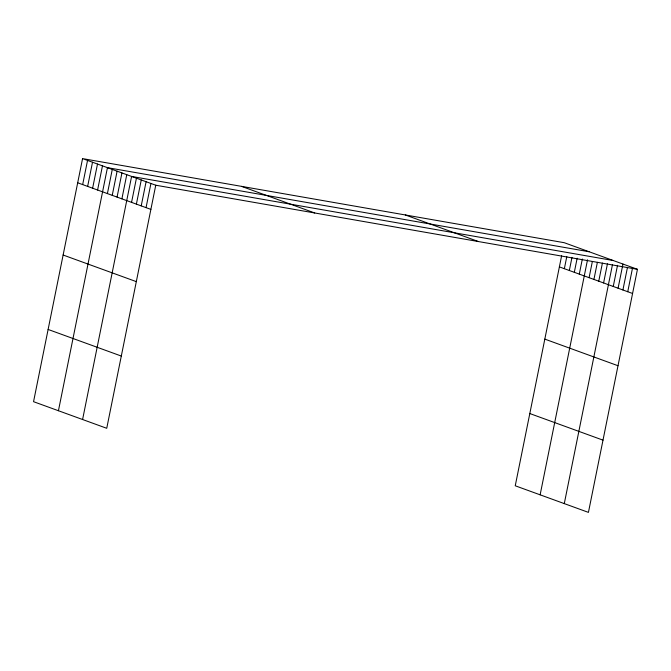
<?xml version="1.0" encoding="UTF-8"?>
<svg xmlns="http://www.w3.org/2000/svg" width="671" height="671" viewBox="0 0 671 671"><rect width="100%" height="100%" fill="white"/><g stroke="black" fill="none" stroke-linecap="round" stroke-linejoin="round"><path stroke-width="1.01" d="M82.567 158.616L33.55 401.686L106.739 428.291L155.756 185.221L82.567 158.616L564.261 242.709L637.45 269.314L588.433 512.384L515.244 485.779L561.619 255.802M82.667 184.592L87.54 160.419M87.641 186.404L92.514 162.231M92.623 188.215L97.496 164.043M97.597 190.027L102.47 165.846M58.436 410.736L107.444 167.658L589.146 251.751M107.402 193.592L112.275 169.411M112.233 195.345L117.106 171.172M117.064 197.098L121.937 172.925M121.896 198.859L126.769 174.686M82.592 419.518L131.6 176.439L613.294 260.533M131.558 202.374L136.431 178.192M136.389 204.127L141.262 179.954M141.22 205.88L146.093 181.707M146.052 207.641L150.925 183.46M564.361 268.685L566.794 256.599M569.335 270.497L571.977 257.404M574.317 272.309L577.161 258.209M579.291 274.12L582.336 259.006M540.13 494.829L587.519 259.811M589.096 277.685L592.35 261.564M593.927 279.438L597.383 262.319M598.758 281.191L602.415 263.066M603.59 282.952L607.448 263.812M564.286 503.611L612.48 264.559M613.252 286.467L617.521 265.313M618.083 288.22L622.956 264.047M622.914 289.973L627.385 267.813M627.746 291.734L632.619 267.561M155.756 185.221L637.45 269.314M559.379 266.882L632.577 293.487M405.301 214.955L478.49 241.56M241.518 186.362L314.716 212.967M544.818 339.115L618.008 365.729M77.685 182.789L150.883 209.394M529.813 413.546L603.003 440.151M63.124 255.022L136.314 281.627M48.119 329.453L121.308 356.058"/></g></svg>
